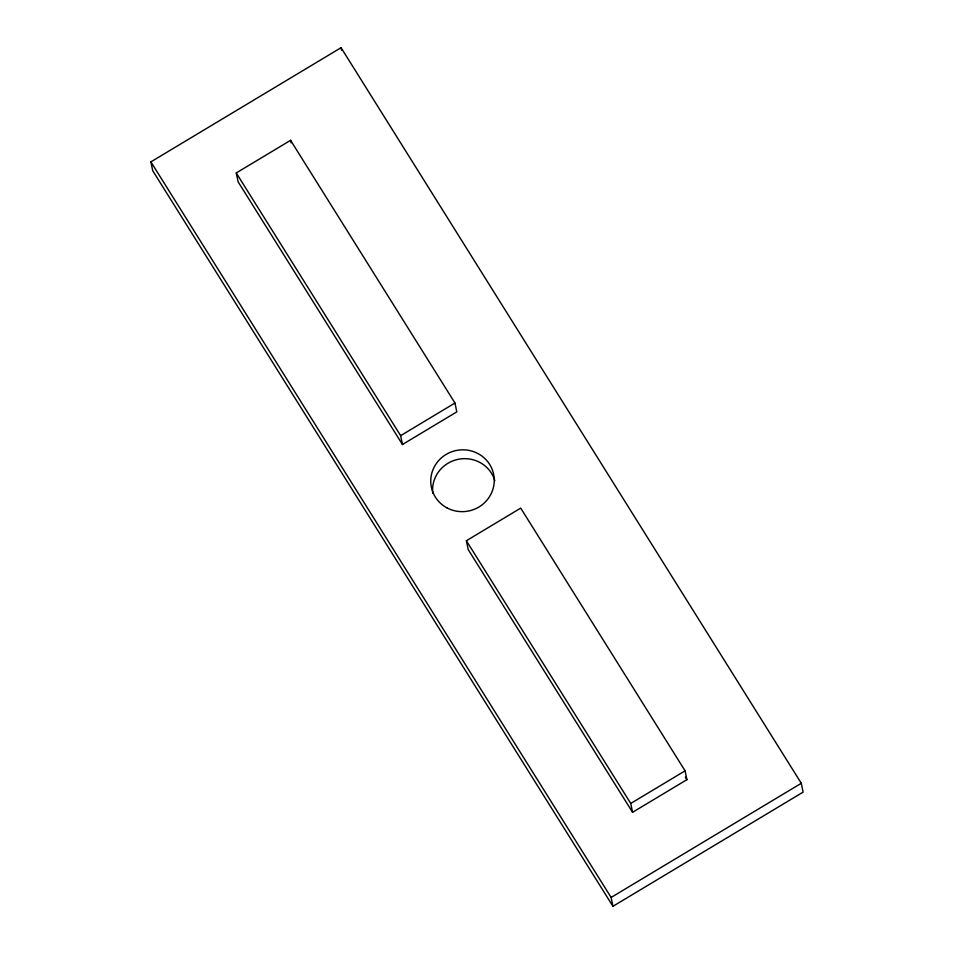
<?xml version="1.0" encoding="UTF-8"?>
<svg xmlns="http://www.w3.org/2000/svg" width="954" height="954" viewBox="0 0 954 954"><rect width="100%" height="100%" fill="white"/><g stroke="black" fill="none" stroke-linecap="round" stroke-linejoin="round"><path stroke-width="1.43" d="M150.887 161.87L341.055 47.7L801.288 783.282L803.113 792.13L612.945 906.3L152.712 170.718L150.887 161.87L611.12 897.452L612.945 906.3M236.258 172.948L290.588 140.321L454.963 403.029L456.799 411.878L402.457 444.504L238.095 181.785L236.258 172.948L400.632 435.656L402.457 444.504M400.632 435.656L454.963 403.029M466.375 540.739L520.705 508.112L685.079 770.832L686.916 779.668L632.574 812.295L468.211 549.587L466.375 540.739L630.749 803.447L632.574 812.295M630.749 803.447L685.079 770.832M611.12 897.452L801.288 783.282M685.33 777.152L686.916 779.668M341.055 47.7L341.568 50.228M290.588 140.321L291.113 142.85M432.77 493.254A31.792 30.886 -11.7 0 1 458.182 459.315A31.792 30.886 -11.7 0 1 494.828 480.625M447.187 507.993A31.792 30.886 -11.7 0 0 494.244 479.743A31.792 30.886 -11.7 0 0 446.067 454.462A31.792 30.886 -11.7 0 0 447.187 507.993"/></g></svg>
